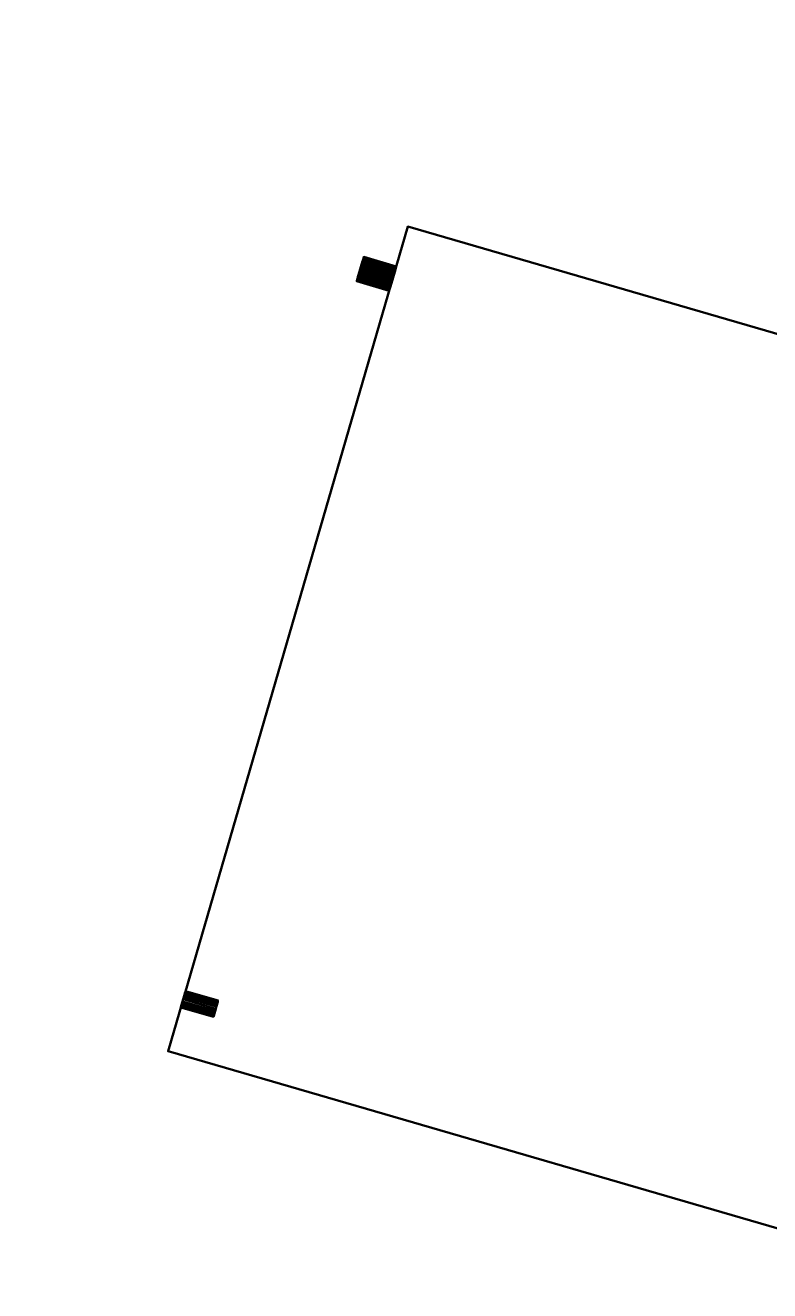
# Model space of a CAD drawing. Header units: inches. Extents: x -1654 to 1344, y -1538 to 36.
# Drawn here: x -979.72 to -957.7, y -593.41 to -555.99 of the extents above; entities that cross this region are included whole.
import ezdxf

# ---------------------------------------------------------------- set-up
doc = ezdxf.new("R2010")
doc.units = ezdxf.units.IN
doc.header["$MEASUREMENT"] = 0
doc.layers.add('M-EQPT', color=2, linetype='Continuous', lineweight=50)
doc.layers.add('M-HVAC-DUCT-SA', color=1, linetype='Continuous', lineweight=50)

# ---------------------------------------------------------------- blocks, each defined once
blk = doc.blocks.new('Heat Pump - Horizontal - Water Source - Back Discharge - Heat Pump 5 Ton Horizontal-946185-_3D_')
at = {"layer": 'M-EQPT'}
mesh = blk.add_polyface(dxfattribs=at)
corners = [(35.6, 12.699, 10.65), (-35.6, 12.699, 10.65), (-35.6, -12.699, 10.65), (35.6, -12.699, 10.65)]
mesh.append_faces([[corners[k] for k in face] for face in [(3, 0, 1, 2)]])
mesh = blk.add_polyface(dxfattribs=at)
corners = [(35.6, 12.699, -10.65), (35.6, -12.699, -10.65), (-35.6, -12.699, -10.65), (-35.6, 12.699, -10.65)]
mesh.append_faces([[corners[k] for k in face] for face in [(0, 1, 2, 3)]])
mesh = blk.add_polyface(dxfattribs=at)
corners = [(35.6, 12.699, 10.65), (35.6, 12.699, -10.65), (-35.6, 12.699, -10.65), (-35.6, 12.699, 10.65)]
mesh.append_faces([[corners[k] for k in face] for face in [(2, 3, 0, 1)]])
mesh = blk.add_polyface(dxfattribs=at)
corners = [(35.6, -12.699, 10.65), (35.6, -12.699, -10.65), (35.6, 12.699, -10.65), (35.6, 12.699, 10.65)]
mesh.append_faces([[corners[k] for k in face] for face in [(2, 3, 0, 1)]])
mesh = blk.add_polyface(dxfattribs=at)
corners = [(34.6, 11.349, 3.969), (34.6, 11.341, 3.905), (34.6, 11.316, 3.844), (34.6, 11.276, 3.793), (34.6, 11.224, 3.753), (34.6, 11.164, 3.728), (34.6, 11.099, 3.719), (34.6, 11.035, 3.728), (34.6, 10.974, 3.753), (34.6, 10.922, 3.793), (34.6, 10.883, 3.844), (34.6, 10.858, 3.905), (34.6, 10.849, 3.969), (34.6, 10.858, 4.034), (34.6, 10.883, 4.094), (34.6, 10.922, 4.146), (34.6, 10.974, 4.186), (34.6, 11.035, 4.211), (34.6, 11.099, 4.219), (34.6, 11.164, 4.211), (34.6, 11.224, 4.186), (34.6, 11.276, 4.146), (34.6, 11.316, 4.094), (34.6, 11.341, 4.034)]
mesh.append_faces([[corners[k] for k in face] for face in [(8, 6, 7)]], dxfattribs={"vtx0": -1})
mesh.append_faces([[corners[k] for k in face] for face in [(14, 17, 11, 13)]], dxfattribs={"vtx0": -1, "vtx1": -1, "vtx2": -1})
mesh.append_faces([[corners[k] for k in face] for face in [(11, 17, 2, 6)]], dxfattribs={"vtx0": -1, "vtx1": -1, "vtx2": -1, "vtx3": -1})
mesh.append_faces([[corners[k] for k in face] for face in [(6, 2, 3, 5)]], dxfattribs={"vtx0": -1, "vtx2": -1})
mesh.append_faces([[corners[k] for k in face] for face in [(8, 10, 11, 6)]], dxfattribs={"vtx0": -1, "vtx2": -1, "vtx3": -1})
mesh.append_faces([[corners[k] for k in face] for face in [(20, 21, 18, 19), (9, 10, 8), (4, 5, 3), (12, 13, 11)]], dxfattribs={"vtx1": -1})
mesh.append_faces([[corners[k] for k in face] for face in [(17, 18, 21, 2)]], dxfattribs={"vtx1": -1, "vtx2": -1, "vtx3": -1})
mesh.append_faces([[corners[k] for k in face] for face in [(15, 16, 17, 14)]], dxfattribs={"vtx2": -1})
mesh.append_faces([[corners[k] for k in face] for face in [(21, 22, 23, 2)]], dxfattribs={"vtx2": -1, "vtx3": -1})
mesh.append_faces([[corners[k] for k in face] for face in [(23, 0, 1, 2)]], dxfattribs={"vtx3": -1})
mesh = blk.add_polyface(dxfattribs=at)
corners = [(35.6, 10.849, 3.969), (34.6, 10.849, 3.969), (34.6, 10.858, 3.905), (34.6, 10.883, 3.844), (34.6, 10.922, 3.793), (34.6, 10.974, 3.753), (34.6, 11.035, 3.728), (34.6, 11.099, 3.719), (34.6, 11.164, 3.728), (34.6, 11.224, 3.753), (34.6, 11.276, 3.793), (34.6, 11.316, 3.844), (34.6, 11.341, 3.905), (34.6, 11.349, 3.969), (35.6, 11.349, 3.969), (35.6, 11.341, 3.905), (35.6, 11.316, 3.844), (35.6, 11.276, 3.793), (35.6, 11.224, 3.753), (35.6, 11.164, 3.728), (35.6, 11.099, 3.719), (35.6, 11.035, 3.728), (35.6, 10.974, 3.753), (35.6, 10.922, 3.793), (35.6, 10.883, 3.844), (35.6, 10.858, 3.905)]
mesh.append_faces([[corners[k] for k in face] for face in [(15, 12, 13, 14), (2, 25, 0, 1)]], dxfattribs={"vtx0": -1})
mesh.append_faces([[corners[k] for k in face] for face in [(16, 11, 12, 15), (18, 9, 10, 17), (17, 10, 11, 16), (19, 8, 9, 18), (8, 19, 20, 7), (21, 6, 7, 20), (22, 5, 6, 21), (24, 3, 4, 23), (23, 4, 5, 22), (25, 2, 3, 24)]], dxfattribs={"vtx0": -1, "vtx2": -1})
mesh = blk.add_polyface(dxfattribs=at)
corners = [(35.6, 11.349, 3.969), (34.6, 11.349, 3.969), (34.6, 11.341, 4.034), (34.6, 11.316, 4.094), (34.6, 11.276, 4.146), (34.6, 11.224, 4.186), (34.6, 11.164, 4.211), (34.6, 11.099, 4.219), (34.6, 11.035, 4.211), (34.6, 10.974, 4.186), (34.6, 10.922, 4.146), (34.6, 10.883, 4.094), (34.6, 10.858, 4.034), (34.6, 10.849, 3.969), (35.6, 10.849, 3.969), (35.6, 10.858, 4.034), (35.6, 10.883, 4.094), (35.6, 10.922, 4.146), (35.6, 10.974, 4.186), (35.6, 11.035, 4.211), (35.6, 11.099, 4.219), (35.6, 11.164, 4.211), (35.6, 11.224, 4.186), (35.6, 11.276, 4.146), (35.6, 11.316, 4.094), (35.6, 11.341, 4.034)]
mesh.append_faces([[corners[k] for k in face] for face in [(15, 12, 13, 14), (2, 25, 0, 1)]], dxfattribs={"vtx0": -1})
mesh.append_faces([[corners[k] for k in face] for face in [(16, 11, 12, 15), (18, 9, 10, 17), (17, 10, 11, 16), (19, 8, 9, 18), (8, 19, 20, 7), (21, 6, 7, 20), (22, 5, 6, 21), (24, 3, 4, 23), (23, 4, 5, 22), (25, 2, 3, 24)]], dxfattribs={"vtx0": -1, "vtx2": -1})
mesh = blk.add_polyface(dxfattribs=at)
corners = [(34.6, 11.349, 8.033), (34.6, 11.341, 7.969), (34.6, 11.316, 7.908), (34.6, 11.276, 7.857), (34.6, 11.224, 7.817), (34.6, 11.164, 7.792), (34.6, 11.099, 7.783), (34.6, 11.035, 7.792), (34.6, 10.974, 7.817), (34.6, 10.922, 7.857), (34.6, 10.883, 7.908), (34.6, 10.858, 7.969), (34.6, 10.849, 8.033), (34.6, 10.858, 8.098), (34.6, 10.883, 8.158), (34.6, 10.922, 8.21), (34.6, 10.974, 8.25), (34.6, 11.035, 8.275), (34.6, 11.099, 8.283), (34.6, 11.164, 8.275), (34.6, 11.224, 8.25), (34.6, 11.276, 8.21), (34.6, 11.316, 8.158), (34.6, 11.341, 8.098)]
mesh.append_faces([[corners[k] for k in face] for face in [(11, 21, 8, 10), (8, 21, 3, 7)]], dxfattribs={"vtx0": -1, "vtx1": -1, "vtx2": -1})
mesh.append_faces([[corners[k] for k in face] for face in [(11, 14, 20, 21)]], dxfattribs={"vtx0": -1, "vtx1": -1, "vtx3": -1})
mesh.append_faces([[corners[k] for k in face] for face in [(21, 0, 1)]], dxfattribs={"vtx0": -1, "vtx2": -1})
mesh.append_faces([[corners[k] for k in face] for face in [(14, 16, 17, 20)]], dxfattribs={"vtx0": -1, "vtx2": -1, "vtx3": -1})
mesh.append_faces([[corners[k] for k in face] for face in [(15, 16, 14), (13, 14, 11, 12), (9, 10, 8), (6, 7, 5)]], dxfattribs={"vtx1": -1})
mesh.append_faces([[corners[k] for k in face] for face in [(2, 3, 21, 1)]], dxfattribs={"vtx1": -1, "vtx2": -1})
mesh.append_faces([[corners[k] for k in face] for face in [(3, 4, 5, 7)]], dxfattribs={"vtx2": -1, "vtx3": -1})
mesh.append_faces([[corners[k] for k in face] for face in [(17, 18, 19, 20), (21, 22, 23, 0)]], dxfattribs={"vtx3": -1})
mesh = blk.add_polyface(dxfattribs=at)
corners = [(35.6, 10.849, 8.033), (34.6, 10.849, 8.033), (34.6, 10.858, 7.969), (34.6, 10.883, 7.908), (34.6, 10.922, 7.857), (34.6, 10.974, 7.817), (34.6, 11.035, 7.792), (34.6, 11.099, 7.783), (34.6, 11.164, 7.792), (34.6, 11.224, 7.817), (34.6, 11.276, 7.857), (34.6, 11.316, 7.908), (34.6, 11.341, 7.969), (34.6, 11.349, 8.033), (35.6, 11.349, 8.033), (35.6, 11.341, 7.969), (35.6, 11.316, 7.908), (35.6, 11.276, 7.857), (35.6, 11.224, 7.817), (35.6, 11.164, 7.792), (35.6, 11.099, 7.783), (35.6, 11.035, 7.792), (35.6, 10.974, 7.817), (35.6, 10.922, 7.857), (35.6, 10.883, 7.908), (35.6, 10.858, 7.969)]
mesh.append_faces([[corners[k] for k in face] for face in [(15, 12, 13, 14), (2, 25, 0, 1)]], dxfattribs={"vtx0": -1})
mesh.append_faces([[corners[k] for k in face] for face in [(16, 11, 12, 15), (18, 9, 10, 17), (17, 10, 11, 16), (19, 8, 9, 18), (8, 19, 20, 7), (21, 6, 7, 20), (22, 5, 6, 21), (24, 3, 4, 23), (23, 4, 5, 22), (25, 2, 3, 24)]], dxfattribs={"vtx0": -1, "vtx2": -1})
mesh = blk.add_polyface(dxfattribs=at)
corners = [(35.6, 11.349, 8.033), (34.6, 11.349, 8.033), (34.6, 11.341, 8.098), (34.6, 11.316, 8.158), (34.6, 11.276, 8.21), (34.6, 11.224, 8.25), (34.6, 11.164, 8.275), (34.6, 11.099, 8.283), (34.6, 11.035, 8.275), (34.6, 10.974, 8.25), (34.6, 10.922, 8.21), (34.6, 10.883, 8.158), (34.6, 10.858, 8.098), (34.6, 10.849, 8.033), (35.6, 10.849, 8.033), (35.6, 10.858, 8.098), (35.6, 10.883, 8.158), (35.6, 10.922, 8.21), (35.6, 10.974, 8.25), (35.6, 11.035, 8.275), (35.6, 11.099, 8.283), (35.6, 11.164, 8.275), (35.6, 11.224, 8.25), (35.6, 11.276, 8.21), (35.6, 11.316, 8.158), (35.6, 11.341, 8.098)]
mesh.append_faces([[corners[k] for k in face] for face in [(15, 12, 13, 14), (2, 25, 0, 1)]], dxfattribs={"vtx0": -1})
mesh.append_faces([[corners[k] for k in face] for face in [(16, 11, 12, 15), (18, 9, 10, 17), (17, 10, 11, 16), (19, 8, 9, 18), (8, 19, 20, 7), (21, 6, 7, 20), (22, 5, 6, 21), (24, 3, 4, 23), (23, 4, 5, 22), (25, 2, 3, 24)]], dxfattribs={"vtx0": -1, "vtx2": -1})
mesh = blk.add_polyface(dxfattribs=at)
corners = [(35.6, 11.349, 3.969), (35.6, 11.341, 4.034), (35.6, 11.316, 4.094), (35.6, 11.276, 4.146), (35.6, 11.224, 4.186), (35.6, 11.164, 4.211), (35.6, 11.099, 4.219), (35.6, 11.035, 4.211), (35.6, 10.974, 4.186), (35.6, 10.922, 4.146), (35.6, 10.883, 4.094), (35.6, 10.858, 4.034), (35.6, 10.849, 3.969), (35.6, 10.858, 3.905), (35.6, 10.883, 3.844), (35.6, 10.922, 3.793), (35.6, 10.974, 3.753), (35.6, 11.035, 3.728), (35.6, 11.099, 3.719), (35.6, 11.164, 3.728), (35.6, 11.224, 3.753), (35.6, 11.276, 3.793), (35.6, 11.316, 3.844), (35.6, 11.341, 3.905)]
mesh.append_faces([[corners[k] for k in face] for face in [(10, 13, 7, 9)]], dxfattribs={"vtx0": -1, "vtx1": -1, "vtx2": -1})
mesh.append_faces([[corners[k] for k in face] for face in [(22, 7, 13, 18)]], dxfattribs={"vtx0": -1, "vtx1": -1, "vtx2": -1, "vtx3": -1})
mesh.append_faces([[corners[k] for k in face] for face in [(8, 9, 7)]], dxfattribs={"vtx1": -1})
mesh.append_faces([[corners[k] for k in face] for face in [(21, 22, 18)]], dxfattribs={"vtx1": -1, "vtx2": -1})
mesh.append_faces([[corners[k] for k in face] for face in [(22, 23, 3, 7)]], dxfattribs={"vtx1": -1, "vtx2": -1, "vtx3": -1})
mesh.append_faces([[corners[k] for k in face] for face in [(6, 7, 3, 4)]], dxfattribs={"vtx1": -1, "vtx3": -1})
mesh.append_faces([[corners[k] for k in face] for face in [(14, 15, 16, 13), (19, 20, 21, 18), (11, 12, 13, 10), (23, 0, 1), (4, 5, 6)]], dxfattribs={"vtx2": -1})
mesh.append_faces([[corners[k] for k in face] for face in [(16, 17, 18, 13), (1, 2, 3, 23)]], dxfattribs={"vtx2": -1, "vtx3": -1})
mesh = blk.add_polyface(dxfattribs=at)
corners = [(35.6, 11.349, 8.033), (35.6, 11.341, 8.098), (35.6, 11.316, 8.158), (35.6, 11.276, 8.21), (35.6, 11.224, 8.25), (35.6, 11.164, 8.275), (35.6, 11.099, 8.283), (35.6, 11.035, 8.275), (35.6, 10.974, 8.25), (35.6, 10.922, 8.21), (35.6, 10.883, 8.158), (35.6, 10.858, 8.098), (35.6, 10.849, 8.033), (35.6, 10.858, 7.969), (35.6, 10.883, 7.908), (35.6, 10.922, 7.857), (35.6, 10.974, 7.817), (35.6, 11.035, 7.792), (35.6, 11.099, 7.783), (35.6, 11.164, 7.792), (35.6, 11.224, 7.817), (35.6, 11.276, 7.857), (35.6, 11.316, 7.908), (35.6, 11.341, 7.969)]
mesh.append_faces([[corners[k] for k in face] for face in [(10, 13, 4, 7)]], dxfattribs={"vtx0": -1, "vtx1": -1, "vtx2": -1, "vtx3": -1})
mesh.append_faces([[corners[k] for k in face] for face in [(13, 16, 3, 4)]], dxfattribs={"vtx0": -1, "vtx1": -1, "vtx3": -1})
mesh.append_faces([[corners[k] for k in face] for face in [(3, 21, 22, 23)]], dxfattribs={"vtx0": -1, "vtx3": -1})
mesh.append_faces([[corners[k] for k in face] for face in [(20, 21, 19)]], dxfattribs={"vtx1": -1})
mesh.append_faces([[corners[k] for k in face] for face in [(23, 0, 3)]], dxfattribs={"vtx1": -1, "vtx2": -1})
mesh.append_faces([[corners[k] for k in face] for face in [(16, 17, 21, 3)]], dxfattribs={"vtx1": -1, "vtx2": -1, "vtx3": -1})
mesh.append_faces([[corners[k] for k in face] for face in [(14, 15, 16, 13), (11, 12, 13, 10), (8, 9, 10, 7), (5, 6, 7, 4), (1, 2, 3, 0)]], dxfattribs={"vtx2": -1})
mesh.append_faces([[corners[k] for k in face] for face in [(17, 18, 19, 21)]], dxfattribs={"vtx2": -1, "vtx3": -1})
mesh = blk.add_polyface(dxfattribs=at)
corners = [(35.6, -10.724, -0.65), (35.6, -10.737, -0.747), (35.6, -10.774, -0.838), (35.6, -10.834, -0.916), (35.6, -10.912, -0.975), (35.6, -11.002, -1.013), (35.6, -11.099, -1.025), (35.6, -11.196, -1.013), (35.6, -11.287, -0.975), (35.6, -11.364, -0.916), (35.6, -11.424, -0.838), (35.6, -11.461, -0.747), (35.6, -11.474, -0.65), (35.6, -11.461, -0.553), (35.6, -11.424, -0.463), (35.6, -11.364, -0.385), (35.6, -11.287, -0.326), (35.6, -11.196, -0.288), (35.6, -11.099, -0.275), (35.6, -11.002, -0.288), (35.6, -10.912, -0.326), (35.6, -10.834, -0.385), (35.6, -10.774, -0.463), (35.6, -10.737, -0.553)]
mesh.append_faces([[corners[k] for k in face] for face in [(16, 23, 14, 15)]], dxfattribs={"vtx0": -1, "vtx1": -1})
mesh.append_faces([[corners[k] for k in face] for face in [(3, 10, 23, 2)]], dxfattribs={"vtx0": -1, "vtx1": -1, "vtx2": -1})
mesh.append_faces([[corners[k] for k in face] for face in [(14, 23, 10, 11)]], dxfattribs={"vtx0": -1, "vtx1": -1, "vtx3": -1})
mesh.append_faces([[corners[k] for k in face] for face in [(23, 18, 19), (9, 5, 6)]], dxfattribs={"vtx0": -1, "vtx2": -1})
mesh.append_faces([[corners[k] for k in face] for face in [(5, 9, 10, 3)]], dxfattribs={"vtx0": -1, "vtx2": -1, "vtx3": -1})
mesh.append_faces([[corners[k] for k in face] for face in [(22, 23, 21), (4, 5, 3)]], dxfattribs={"vtx1": -1})
mesh.append_faces([[corners[k] for k in face] for face in [(12, 13, 14, 11), (7, 8, 9, 6)]], dxfattribs={"vtx2": -1})
mesh.append_faces([[corners[k] for k in face] for face in [(16, 17, 18, 23), (19, 20, 21, 23)]], dxfattribs={"vtx2": -1, "vtx3": -1})
mesh.append_faces([[corners[k] for k in face] for face in [(23, 0, 1, 2)]], dxfattribs={"vtx3": -1})
mesh = blk.add_polyface(dxfattribs=at)
corners = [(36.6, -11.474, -0.65), (35.6, -11.474, -0.65), (35.6, -11.461, -0.747), (35.6, -11.424, -0.838), (35.6, -11.364, -0.916), (35.6, -11.287, -0.975), (35.6, -11.196, -1.013), (35.6, -11.099, -1.025), (35.6, -11.002, -1.013), (35.6, -10.912, -0.975), (35.6, -10.834, -0.916), (35.6, -10.774, -0.838), (35.6, -10.737, -0.747), (35.6, -10.724, -0.65), (36.6, -10.724, -0.65), (36.6, -10.737, -0.747), (36.6, -10.774, -0.838), (36.6, -10.834, -0.916), (36.6, -10.912, -0.975), (36.6, -11.002, -1.013), (36.6, -11.099, -1.025), (36.6, -11.196, -1.013), (36.6, -11.287, -0.975), (36.6, -11.364, -0.916), (36.6, -11.424, -0.838), (36.6, -11.461, -0.747)]
mesh.append_faces([[corners[k] for k in face] for face in [(15, 12, 13, 14), (2, 25, 0, 1)]], dxfattribs={"vtx0": -1})
mesh.append_faces([[corners[k] for k in face] for face in [(16, 11, 12, 15), (18, 9, 10, 17), (17, 10, 11, 16), (19, 8, 9, 18), (8, 19, 20, 7), (21, 6, 7, 20), (22, 5, 6, 21), (24, 3, 4, 23), (23, 4, 5, 22), (25, 2, 3, 24)]], dxfattribs={"vtx0": -1, "vtx2": -1})
mesh = blk.add_polyface(dxfattribs=at)
corners = [(36.6, -10.724, -0.65), (35.6, -10.724, -0.65), (35.6, -10.737, -0.553), (35.6, -10.774, -0.463), (35.6, -10.834, -0.385), (35.6, -10.912, -0.326), (35.6, -11.002, -0.288), (35.6, -11.099, -0.275), (35.6, -11.196, -0.288), (35.6, -11.287, -0.326), (35.6, -11.364, -0.385), (35.6, -11.424, -0.463), (35.6, -11.461, -0.553), (35.6, -11.474, -0.65), (36.6, -11.474, -0.65), (36.6, -11.461, -0.553), (36.6, -11.424, -0.463), (36.6, -11.364, -0.385), (36.6, -11.287, -0.326), (36.6, -11.196, -0.288), (36.6, -11.099, -0.275), (36.6, -11.002, -0.288), (36.6, -10.912, -0.326), (36.6, -10.834, -0.385), (36.6, -10.774, -0.463), (36.6, -10.737, -0.553)]
mesh.append_faces([[corners[k] for k in face] for face in [(15, 12, 13, 14), (2, 25, 0, 1)]], dxfattribs={"vtx0": -1})
mesh.append_faces([[corners[k] for k in face] for face in [(16, 11, 12, 15), (18, 9, 10, 17), (17, 10, 11, 16), (19, 8, 9, 18), (8, 19, 20, 7), (21, 6, 7, 20), (22, 5, 6, 21), (24, 3, 4, 23), (23, 4, 5, 22), (25, 2, 3, 24)]], dxfattribs={"vtx0": -1, "vtx2": -1})
mesh = blk.add_polyface(dxfattribs=at)
corners = [(35.6, -10.724, -6.95), (35.6, -10.737, -7.047), (35.6, -10.774, -7.138), (35.6, -10.834, -7.216), (35.6, -10.912, -7.275), (35.6, -11.002, -7.313), (35.6, -11.099, -7.325), (35.6, -11.196, -7.313), (35.6, -11.287, -7.275), (35.6, -11.364, -7.216), (35.6, -11.424, -7.138), (35.6, -11.461, -7.047), (35.6, -11.474, -6.95), (35.6, -11.461, -6.853), (35.6, -11.424, -6.763), (35.6, -11.364, -6.685), (35.6, -11.287, -6.626), (35.6, -11.196, -6.588), (35.6, -11.099, -6.575), (35.6, -11.002, -6.588), (35.6, -10.912, -6.626), (35.6, -10.834, -6.685), (35.6, -10.774, -6.763), (35.6, -10.737, -6.853)]
mesh.append_faces([[corners[k] for k in face] for face in [(10, 23, 5, 9)]], dxfattribs={"vtx0": -1, "vtx1": -1, "vtx2": -1})
mesh.append_faces([[corners[k] for k in face] for face in [(16, 23, 10, 14)]], dxfattribs={"vtx0": -1, "vtx1": -1, "vtx2": -1, "vtx3": -1})
mesh.append_faces([[corners[k] for k in face] for face in [(15, 16, 14), (4, 5, 3)]], dxfattribs={"vtx1": -1})
mesh.append_faces([[corners[k] for k in face] for face in [(2, 3, 5, 1)]], dxfattribs={"vtx1": -1, "vtx2": -1})
mesh.append_faces([[corners[k] for k in face] for face in [(19, 20, 21, 18), (10, 11, 12), (5, 6, 7)]], dxfattribs={"vtx2": -1})
mesh.append_faces([[corners[k] for k in face] for face in [(16, 17, 18, 23), (21, 22, 23, 18), (23, 0, 1, 5), (12, 13, 14, 10), (7, 8, 9, 5)]], dxfattribs={"vtx2": -1, "vtx3": -1})
mesh = blk.add_polyface(dxfattribs=at)
corners = [(36.6, -11.474, -6.95), (35.6, -11.474, -6.95), (35.6, -11.461, -7.047), (35.6, -11.424, -7.138), (35.6, -11.364, -7.216), (35.6, -11.287, -7.275), (35.6, -11.196, -7.313), (35.6, -11.099, -7.325), (35.6, -11.002, -7.313), (35.6, -10.912, -7.275), (35.6, -10.834, -7.216), (35.6, -10.774, -7.138), (35.6, -10.737, -7.047), (35.6, -10.724, -6.95), (36.6, -10.724, -6.95), (36.6, -10.737, -7.047), (36.6, -10.774, -7.138), (36.6, -10.834, -7.216), (36.6, -10.912, -7.275), (36.6, -11.002, -7.313), (36.6, -11.099, -7.325), (36.6, -11.196, -7.313), (36.6, -11.287, -7.275), (36.6, -11.364, -7.216), (36.6, -11.424, -7.138), (36.6, -11.461, -7.047)]
mesh.append_faces([[corners[k] for k in face] for face in [(15, 12, 13, 14), (2, 25, 0, 1)]], dxfattribs={"vtx0": -1})
mesh.append_faces([[corners[k] for k in face] for face in [(16, 11, 12, 15), (18, 9, 10, 17), (17, 10, 11, 16), (19, 8, 9, 18), (8, 19, 20, 7), (21, 6, 7, 20), (22, 5, 6, 21), (24, 3, 4, 23), (23, 4, 5, 22), (25, 2, 3, 24)]], dxfattribs={"vtx0": -1, "vtx2": -1})
mesh = blk.add_polyface(dxfattribs=at)
corners = [(36.6, -10.724, -6.95), (35.6, -10.724, -6.95), (35.6, -10.737, -6.853), (35.6, -10.774, -6.763), (35.6, -10.834, -6.685), (35.6, -10.912, -6.626), (35.6, -11.002, -6.588), (35.6, -11.099, -6.575), (35.6, -11.196, -6.588), (35.6, -11.287, -6.626), (35.6, -11.364, -6.685), (35.6, -11.424, -6.763), (35.6, -11.461, -6.853), (35.6, -11.474, -6.95), (36.6, -11.474, -6.95), (36.6, -11.461, -6.853), (36.6, -11.424, -6.763), (36.6, -11.364, -6.685), (36.6, -11.287, -6.626), (36.6, -11.196, -6.588), (36.6, -11.099, -6.575), (36.6, -11.002, -6.588), (36.6, -10.912, -6.626), (36.6, -10.834, -6.685), (36.6, -10.774, -6.763), (36.6, -10.737, -6.853)]
mesh.append_faces([[corners[k] for k in face] for face in [(15, 12, 13, 14), (2, 25, 0, 1)]], dxfattribs={"vtx0": -1})
mesh.append_faces([[corners[k] for k in face] for face in [(16, 11, 12, 15), (18, 9, 10, 17), (17, 10, 11, 16), (19, 8, 9, 18), (8, 19, 20, 7), (21, 6, 7, 20), (22, 5, 6, 21), (24, 3, 4, 23), (23, 4, 5, 22), (25, 2, 3, 24)]], dxfattribs={"vtx0": -1, "vtx2": -1})
mesh = blk.add_polyface(dxfattribs=at)
corners = [(35.6, -10.849, 9.35), (35.6, -10.858, 9.285), (35.6, -10.883, 9.225), (35.6, -10.922, 9.173), (35.6, -10.974, 9.133), (35.6, -11.035, 9.108), (35.6, -11.099, 9.1), (35.6, -11.164, 9.108), (35.6, -11.224, 9.133), (35.6, -11.276, 9.173), (35.6, -11.316, 9.225), (35.6, -11.341, 9.285), (35.6, -11.349, 9.35), (35.6, -11.341, 9.414), (35.6, -11.316, 9.475), (35.6, -11.276, 9.526), (35.6, -11.224, 9.566), (35.6, -11.164, 9.591), (35.6, -11.099, 9.6), (35.6, -11.035, 9.591), (35.6, -10.974, 9.566), (35.6, -10.922, 9.526), (35.6, -10.883, 9.475), (35.6, -10.858, 9.414)]
mesh.append_faces([[corners[k] for k in face] for face in [(11, 21, 8, 10), (8, 21, 3, 7)]], dxfattribs={"vtx0": -1, "vtx1": -1, "vtx2": -1})
mesh.append_faces([[corners[k] for k in face] for face in [(21, 11, 15, 16)]], dxfattribs={"vtx0": -1, "vtx1": -1, "vtx3": -1})
mesh.append_faces([[corners[k] for k in face] for face in [(21, 0, 1)]], dxfattribs={"vtx0": -1, "vtx2": -1})
mesh.append_faces([[corners[k] for k in face] for face in [(9, 10, 8), (6, 7, 5), (12, 13, 11)]], dxfattribs={"vtx1": -1})
mesh.append_faces([[corners[k] for k in face] for face in [(14, 15, 11, 13), (20, 21, 16, 19), (2, 3, 21, 1)]], dxfattribs={"vtx1": -1, "vtx2": -1})
mesh.append_faces([[corners[k] for k in face] for face in [(17, 18, 19, 16)]], dxfattribs={"vtx2": -1})
mesh.append_faces([[corners[k] for k in face] for face in [(3, 4, 5, 7)]], dxfattribs={"vtx2": -1, "vtx3": -1})
mesh.append_faces([[corners[k] for k in face] for face in [(21, 22, 23, 0)]], dxfattribs={"vtx3": -1})
mesh = blk.add_polyface(dxfattribs=at)
corners = [(36.6, -11.349, 9.35), (35.6, -11.349, 9.35), (35.6, -11.341, 9.285), (35.6, -11.316, 9.225), (35.6, -11.276, 9.173), (35.6, -11.224, 9.133), (35.6, -11.164, 9.108), (35.6, -11.099, 9.1), (35.6, -11.035, 9.108), (35.6, -10.974, 9.133), (35.6, -10.922, 9.173), (35.6, -10.883, 9.225), (35.6, -10.858, 9.285), (35.6, -10.849, 9.35), (36.6, -10.849, 9.35), (36.6, -10.858, 9.285), (36.6, -10.883, 9.225), (36.6, -10.922, 9.173), (36.6, -10.974, 9.133), (36.6, -11.035, 9.108), (36.6, -11.099, 9.1), (36.6, -11.164, 9.108), (36.6, -11.224, 9.133), (36.6, -11.276, 9.173), (36.6, -11.316, 9.225), (36.6, -11.341, 9.285)]
mesh.append_faces([[corners[k] for k in face] for face in [(15, 12, 13, 14), (2, 25, 0, 1)]], dxfattribs={"vtx0": -1})
mesh.append_faces([[corners[k] for k in face] for face in [(16, 11, 12, 15), (18, 9, 10, 17), (17, 10, 11, 16), (19, 8, 9, 18), (8, 19, 20, 7), (21, 6, 7, 20), (22, 5, 6, 21), (24, 3, 4, 23), (23, 4, 5, 22), (25, 2, 3, 24)]], dxfattribs={"vtx0": -1, "vtx2": -1})
mesh = blk.add_polyface(dxfattribs=at)
corners = [(36.6, -10.849, 9.35), (35.6, -10.849, 9.35), (35.6, -10.858, 9.414), (35.6, -10.883, 9.475), (35.6, -10.922, 9.526), (35.6, -10.974, 9.566), (35.6, -11.035, 9.591), (35.6, -11.099, 9.6), (35.6, -11.164, 9.591), (35.6, -11.224, 9.566), (35.6, -11.276, 9.526), (35.6, -11.316, 9.475), (35.6, -11.341, 9.414), (35.6, -11.349, 9.35), (36.6, -11.349, 9.35), (36.6, -11.341, 9.414), (36.6, -11.316, 9.475), (36.6, -11.276, 9.526), (36.6, -11.224, 9.566), (36.6, -11.164, 9.591), (36.6, -11.099, 9.6), (36.6, -11.035, 9.591), (36.6, -10.974, 9.566), (36.6, -10.922, 9.526), (36.6, -10.883, 9.475), (36.6, -10.858, 9.414)]
mesh.append_faces([[corners[k] for k in face] for face in [(15, 12, 13, 14), (2, 25, 0, 1)]], dxfattribs={"vtx0": -1})
mesh.append_faces([[corners[k] for k in face] for face in [(16, 11, 12, 15), (18, 9, 10, 17), (17, 10, 11, 16), (19, 8, 9, 18), (8, 19, 20, 7), (21, 6, 7, 20), (22, 5, 6, 21), (24, 3, 4, 23), (23, 4, 5, 22), (25, 2, 3, 24)]], dxfattribs={"vtx0": -1, "vtx2": -1})
mesh = blk.add_polyface(dxfattribs=at)
corners = [(35.6, -10.849, 7.35), (35.6, -10.858, 7.285), (35.6, -10.883, 7.225), (35.6, -10.922, 7.173), (35.6, -10.974, 7.133), (35.6, -11.035, 7.108), (35.6, -11.099, 7.1), (35.6, -11.164, 7.108), (35.6, -11.224, 7.133), (35.6, -11.276, 7.173), (35.6, -11.316, 7.225), (35.6, -11.341, 7.285), (35.6, -11.349, 7.35), (35.6, -11.341, 7.414), (35.6, -11.316, 7.475), (35.6, -11.276, 7.526), (35.6, -11.224, 7.566), (35.6, -11.164, 7.591), (35.6, -11.099, 7.6), (35.6, -11.035, 7.591), (35.6, -10.974, 7.566), (35.6, -10.922, 7.526), (35.6, -10.883, 7.475), (35.6, -10.858, 7.414)]
mesh.append_faces([[corners[k] for k in face] for face in [(15, 21, 11, 14), (11, 21, 8, 10), (8, 21, 3, 7)]], dxfattribs={"vtx0": -1, "vtx1": -1, "vtx2": -1})
mesh.append_faces([[corners[k] for k in face] for face in [(21, 0, 1)]], dxfattribs={"vtx0": -1, "vtx2": -1})
mesh.append_faces([[corners[k] for k in face] for face in [(13, 14, 11, 12), (9, 10, 8), (6, 7, 5)]], dxfattribs={"vtx1": -1})
mesh.append_faces([[corners[k] for k in face] for face in [(20, 21, 15), (2, 3, 21, 1)]], dxfattribs={"vtx1": -1, "vtx2": -1})
mesh.append_faces([[corners[k] for k in face] for face in [(15, 16, 17, 20), (3, 4, 5, 7)]], dxfattribs={"vtx2": -1, "vtx3": -1})
mesh.append_faces([[corners[k] for k in face] for face in [(17, 18, 19, 20), (21, 22, 23, 0)]], dxfattribs={"vtx3": -1})
mesh = blk.add_polyface(dxfattribs=at)
corners = [(36.6, -11.349, 7.35), (35.6, -11.349, 7.35), (35.6, -11.341, 7.285), (35.6, -11.316, 7.225), (35.6, -11.276, 7.173), (35.6, -11.224, 7.133), (35.6, -11.164, 7.108), (35.6, -11.099, 7.1), (35.6, -11.035, 7.108), (35.6, -10.974, 7.133), (35.6, -10.922, 7.173), (35.6, -10.883, 7.225), (35.6, -10.858, 7.285), (35.6, -10.849, 7.35), (36.6, -10.849, 7.35), (36.6, -10.858, 7.285), (36.6, -10.883, 7.225), (36.6, -10.922, 7.173), (36.6, -10.974, 7.133), (36.6, -11.035, 7.108), (36.6, -11.099, 7.1), (36.6, -11.164, 7.108), (36.6, -11.224, 7.133), (36.6, -11.276, 7.173), (36.6, -11.316, 7.225), (36.6, -11.341, 7.285)]
mesh.append_faces([[corners[k] for k in face] for face in [(15, 12, 13, 14), (2, 25, 0, 1)]], dxfattribs={"vtx0": -1})
mesh.append_faces([[corners[k] for k in face] for face in [(16, 11, 12, 15), (18, 9, 10, 17), (17, 10, 11, 16), (19, 8, 9, 18), (8, 19, 20, 7), (21, 6, 7, 20), (22, 5, 6, 21), (24, 3, 4, 23), (23, 4, 5, 22), (25, 2, 3, 24)]], dxfattribs={"vtx0": -1, "vtx2": -1})
mesh = blk.add_polyface(dxfattribs=at)
corners = [(36.6, -10.849, 7.35), (35.6, -10.849, 7.35), (35.6, -10.858, 7.414), (35.6, -10.883, 7.475), (35.6, -10.922, 7.526), (35.6, -10.974, 7.566), (35.6, -11.035, 7.591), (35.6, -11.099, 7.6), (35.6, -11.164, 7.591), (35.6, -11.224, 7.566), (35.6, -11.276, 7.526), (35.6, -11.316, 7.475), (35.6, -11.341, 7.414), (35.6, -11.349, 7.35), (36.6, -11.349, 7.35), (36.6, -11.341, 7.414), (36.6, -11.316, 7.475), (36.6, -11.276, 7.526), (36.6, -11.224, 7.566), (36.6, -11.164, 7.591), (36.6, -11.099, 7.6), (36.6, -11.035, 7.591), (36.6, -10.974, 7.566), (36.6, -10.922, 7.526), (36.6, -10.883, 7.475), (36.6, -10.858, 7.414)]
mesh.append_faces([[corners[k] for k in face] for face in [(15, 12, 13, 14), (2, 25, 0, 1)]], dxfattribs={"vtx0": -1})
mesh.append_faces([[corners[k] for k in face] for face in [(16, 11, 12, 15), (18, 9, 10, 17), (17, 10, 11, 16), (19, 8, 9, 18), (8, 19, 20, 7), (21, 6, 7, 20), (22, 5, 6, 21), (24, 3, 4, 23), (23, 4, 5, 22), (25, 2, 3, 24)]], dxfattribs={"vtx0": -1, "vtx2": -1})
mesh = blk.add_polyface(dxfattribs=at)
corners = [(36.6, -10.724, -0.65), (36.6, -10.737, -0.553), (36.6, -10.774, -0.463), (36.6, -10.834, -0.385), (36.6, -10.912, -0.326), (36.6, -11.002, -0.288), (36.6, -11.099, -0.275), (36.6, -11.196, -0.288), (36.6, -11.287, -0.326), (36.6, -11.364, -0.385), (36.6, -11.424, -0.463), (36.6, -11.461, -0.553), (36.6, -11.474, -0.65), (36.6, -11.461, -0.747), (36.6, -11.424, -0.838), (36.6, -11.364, -0.916), (36.6, -11.287, -0.975), (36.6, -11.196, -1.013), (36.6, -11.099, -1.025), (36.6, -11.002, -1.013), (36.6, -10.912, -0.975), (36.6, -10.834, -0.916), (36.6, -10.774, -0.838), (36.6, -10.737, -0.747)]
mesh.append_faces([[corners[k] for k in face] for face in [(1, 23, 0)]], dxfattribs={"vtx0": -1})
mesh.append_faces([[corners[k] for k in face] for face in [(21, 1, 14, 19), (10, 14, 1, 8)]], dxfattribs={"vtx0": -1, "vtx1": -1, "vtx2": -1, "vtx3": -1})
mesh.append_faces([[corners[k] for k in face] for face in [(19, 14, 15, 18), (1, 5, 6)]], dxfattribs={"vtx0": -1, "vtx2": -1})
mesh.append_faces([[corners[k] for k in face] for face in [(20, 21, 19), (9, 10, 8), (4, 5, 3), (11, 12, 10)]], dxfattribs={"vtx1": -1})
mesh.append_faces([[corners[k] for k in face] for face in [(13, 14, 10, 12), (22, 23, 1, 21)]], dxfattribs={"vtx1": -1, "vtx2": -1})
mesh.append_faces([[corners[k] for k in face] for face in [(6, 7, 8, 1), (1, 2, 3, 5)]], dxfattribs={"vtx2": -1, "vtx3": -1})
mesh.append_faces([[corners[k] for k in face] for face in [(15, 16, 17, 18)]], dxfattribs={"vtx3": -1})
mesh = blk.add_polyface(dxfattribs=at)
corners = [(36.6, -10.724, -6.95), (36.6, -10.737, -6.853), (36.6, -10.774, -6.763), (36.6, -10.834, -6.685), (36.6, -10.912, -6.626), (36.6, -11.002, -6.588), (36.6, -11.099, -6.575), (36.6, -11.196, -6.588), (36.6, -11.287, -6.626), (36.6, -11.364, -6.685), (36.6, -11.424, -6.763), (36.6, -11.461, -6.853), (36.6, -11.474, -6.95), (36.6, -11.461, -7.047), (36.6, -11.424, -7.138), (36.6, -11.364, -7.216), (36.6, -11.287, -7.275), (36.6, -11.196, -7.313), (36.6, -11.099, -7.325), (36.6, -11.002, -7.313), (36.6, -10.912, -7.275), (36.6, -10.834, -7.216), (36.6, -10.774, -7.138), (36.6, -10.737, -7.047)]
mesh.append_faces([[corners[k] for k in face] for face in [(1, 23, 0)]], dxfattribs={"vtx0": -1})
mesh.append_faces([[corners[k] for k in face] for face in [(10, 14, 8, 9)]], dxfattribs={"vtx0": -1, "vtx1": -1})
mesh.append_faces([[corners[k] for k in face] for face in [(8, 14, 1, 6)]], dxfattribs={"vtx0": -1, "vtx1": -1, "vtx2": -1, "vtx3": -1})
mesh.append_faces([[corners[k] for k in face] for face in [(19, 22, 23, 1)]], dxfattribs={"vtx0": -1, "vtx2": -1, "vtx3": -1})
mesh.append_faces([[corners[k] for k in face] for face in [(11, 12, 10)]], dxfattribs={"vtx1": -1})
mesh.append_faces([[corners[k] for k in face] for face in [(14, 15, 19, 1)]], dxfattribs={"vtx1": -1, "vtx2": -1, "vtx3": -1})
mesh.append_faces([[corners[k] for k in face] for face in [(17, 18, 19), (6, 7, 8)]], dxfattribs={"vtx2": -1})
mesh.append_faces([[corners[k] for k in face] for face in [(15, 16, 17, 19), (12, 13, 14, 10), (1, 2, 3, 6)]], dxfattribs={"vtx2": -1, "vtx3": -1})
mesh.append_faces([[corners[k] for k in face] for face in [(19, 20, 21, 22), (3, 4, 5, 6)]], dxfattribs={"vtx3": -1})
mesh = blk.add_polyface(dxfattribs=at)
corners = [(36.6, -10.849, 9.35), (36.6, -10.858, 9.414), (36.6, -10.883, 9.475), (36.6, -10.922, 9.526), (36.6, -10.974, 9.566), (36.6, -11.035, 9.591), (36.6, -11.099, 9.6), (36.6, -11.164, 9.591), (36.6, -11.224, 9.566), (36.6, -11.276, 9.526), (36.6, -11.316, 9.475), (36.6, -11.341, 9.414), (36.6, -11.349, 9.35), (36.6, -11.341, 9.285), (36.6, -11.316, 9.225), (36.6, -11.276, 9.173), (36.6, -11.224, 9.133), (36.6, -11.164, 9.108), (36.6, -11.099, 9.1), (36.6, -11.035, 9.108), (36.6, -10.974, 9.133), (36.6, -10.922, 9.173), (36.6, -10.883, 9.225), (36.6, -10.858, 9.285)]
mesh.append_faces([[corners[k] for k in face] for face in [(3, 13, 16)]], dxfattribs={"vtx0": -1, "vtx1": -1, "vtx2": -1})
mesh.append_faces([[corners[k] for k in face] for face in [(3, 21, 22, 23), (4, 7, 8, 9)]], dxfattribs={"vtx0": -1, "vtx3": -1})
mesh.append_faces([[corners[k] for k in face] for face in [(20, 21, 19)]], dxfattribs={"vtx1": -1})
mesh.append_faces([[corners[k] for k in face] for face in [(23, 0, 3), (3, 4, 9)]], dxfattribs={"vtx1": -1, "vtx2": -1})
mesh.append_faces([[corners[k] for k in face] for face in [(16, 17, 21, 3), (9, 10, 13, 3)]], dxfattribs={"vtx1": -1, "vtx2": -1, "vtx3": -1})
mesh.append_faces([[corners[k] for k in face] for face in [(14, 15, 16, 13), (11, 12, 13, 10), (5, 6, 7, 4), (1, 2, 3, 0)]], dxfattribs={"vtx2": -1})
mesh.append_faces([[corners[k] for k in face] for face in [(17, 18, 19, 21)]], dxfattribs={"vtx2": -1, "vtx3": -1})
mesh = blk.add_polyface(dxfattribs=at)
corners = [(36.6, -10.849, 7.35), (36.6, -10.858, 7.414), (36.6, -10.883, 7.475), (36.6, -10.922, 7.526), (36.6, -10.974, 7.566), (36.6, -11.035, 7.591), (36.6, -11.099, 7.6), (36.6, -11.164, 7.591), (36.6, -11.224, 7.566), (36.6, -11.276, 7.526), (36.6, -11.316, 7.475), (36.6, -11.341, 7.414), (36.6, -11.349, 7.35), (36.6, -11.341, 7.285), (36.6, -11.316, 7.225), (36.6, -11.276, 7.173), (36.6, -11.224, 7.133), (36.6, -11.164, 7.108), (36.6, -11.099, 7.1), (36.6, -11.035, 7.108), (36.6, -10.974, 7.133), (36.6, -10.922, 7.173), (36.6, -10.883, 7.225), (36.6, -10.858, 7.285)]
mesh.append_faces([[corners[k] for k in face] for face in [(9, 4, 7, 8)]], dxfattribs={"vtx0": -1, "vtx1": -1})
mesh.append_faces([[corners[k] for k in face] for face in [(3, 13, 16)]], dxfattribs={"vtx0": -1, "vtx1": -1, "vtx2": -1})
mesh.append_faces([[corners[k] for k in face] for face in [(3, 21, 22, 23)]], dxfattribs={"vtx0": -1, "vtx3": -1})
mesh.append_faces([[corners[k] for k in face] for face in [(20, 21, 19)]], dxfattribs={"vtx1": -1})
mesh.append_faces([[corners[k] for k in face] for face in [(23, 0, 3), (3, 4, 9)]], dxfattribs={"vtx1": -1, "vtx2": -1})
mesh.append_faces([[corners[k] for k in face] for face in [(16, 17, 21, 3), (9, 10, 13, 3)]], dxfattribs={"vtx1": -1, "vtx2": -1, "vtx3": -1})
mesh.append_faces([[corners[k] for k in face] for face in [(14, 15, 16, 13), (11, 12, 13, 10), (5, 6, 7, 4), (1, 2, 3, 0)]], dxfattribs={"vtx2": -1})
mesh.append_faces([[corners[k] for k in face] for face in [(17, 18, 19, 21)]], dxfattribs={"vtx2": -1, "vtx3": -1})
mesh = blk.add_polyface(dxfattribs=at)
corners = [(-35.6, -12.699, 10.65), (-35.6, -12.699, -10.65), (35.6, -12.699, -10.65), (35.6, -12.699, 10.65)]
mesh.append_faces([[corners[k] for k in face] for face in [(2, 3, 0, 1)]])

msp = doc.modelspace()

# ---------------------------------------------------------------- block references
at = {"layer": 'M-EQPT', "rotation": 163.7901312840834}
msp.add_blockref('Heat Pump - Horizontal - Water Source - Back Discharge - Heat Pump 5 Ton Horizontal-946185-_3D_', (-937.763, -584.075, 1320), dxfattribs=at)

# ---------------------------------------------------------------- meshes
at = {"layer": 'M-HVAC-DUCT-SA', "color": 8}
mesh = msp.add_polyface(dxfattribs=at)
corners = [(-996.277, -576.111, 1340), (-994.568, -576.608, 1339.799), (-992.944, -577.08, 1339.208), (-991.488, -577.503, 1338.255), (-990.271, -577.857, 1336.988), (-989.356, -578.123, 1335.471), (-988.788, -578.288, 1333.78), (-988.595, -578.344, 1332), (-972.56, -523.186, 1332), (-972.753, -523.13, 1333.78), (-973.321, -522.965, 1335.471), (-974.236, -522.699, 1336.988), (-975.453, -522.345, 1338.255), (-976.909, -521.922, 1339.208), (-978.533, -521.45, 1339.799), (-980.242, -520.953, 1340)]
mesh.append_faces([[corners[k] for k in face] for face in [(9, 10, 5, 6), (10, 11, 4, 5), (3, 4, 11, 12), (12, 13, 2, 3), (13, 14, 1, 2)]], dxfattribs={"vtx1": -1, "vtx3": -1, "color": 8})
mesh.append_faces([[corners[k] for k in face] for face in [(7, 8, 9, 6)]], dxfattribs={"vtx2": -1, "color": 8})
mesh.append_faces([[corners[k] for k in face] for face in [(14, 15, 0, 1)]], dxfattribs={"vtx3": -1, "color": 8})
mesh = msp.add_polyface(dxfattribs=at)
corners = [(-988.595, -578.344, 1332), (-988.788, -578.288, 1330.22), (-989.356, -578.123, 1328.529), (-990.271, -577.857, 1327.012), (-991.488, -577.503, 1325.745), (-992.944, -577.08, 1324.792), (-994.568, -576.608, 1324.201), (-996.277, -576.111, 1324), (-980.242, -520.953, 1324), (-978.533, -521.45, 1324.201), (-976.909, -521.922, 1324.792), (-975.453, -522.345, 1325.745), (-974.236, -522.699, 1327.012), (-973.321, -522.965, 1328.529), (-972.753, -523.13, 1330.22), (-972.56, -523.186, 1332)]
mesh.append_faces([[corners[k] for k in face] for face in [(8, 9, 6, 7)]], dxfattribs={"vtx1": -1, "color": 8})
mesh.append_faces([[corners[k] for k in face] for face in [(9, 10, 5, 6), (10, 11, 4, 5), (3, 4, 11, 12), (12, 13, 2, 3), (13, 14, 1, 2)]], dxfattribs={"vtx1": -1, "vtx3": -1, "color": 8})
mesh.append_faces([[corners[k] for k in face] for face in [(14, 15, 0, 1)]], dxfattribs={"vtx3": -1, "color": 8})

doc.saveas('drawing.dxf')
